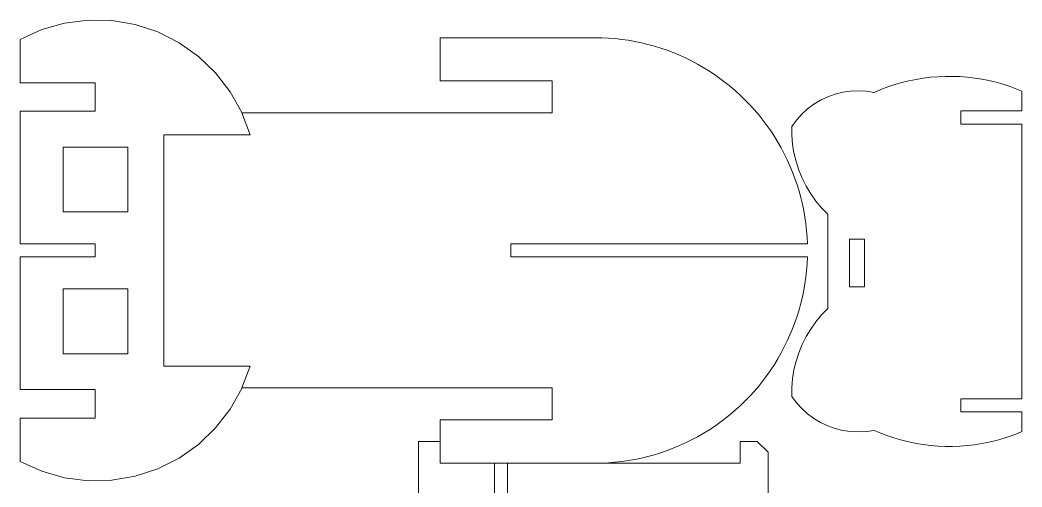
# Model space of a CAD drawing. Header units: millimetres. Extents: x -126 to 126, y -141 to 141.
# Drawn here: x -103.4 to 126.1, y 33.7 to 140.6 of the extents above; entities that cross this region are included whole.
import ezdxf

# ---------------------------------------------------------------- set-up
doc = ezdxf.new("R2010")
doc.units = ezdxf.units.MM
doc.header["$MEASUREMENT"] = 0

msp = doc.modelspace()

# ---------------------------------------------------------------- linework, layer by layer
at = {"lineweight": 9}
for points in [[(-93.2434, 139.8937), (-93.2434, 139.8937), (-87.8458, 140.5916), (-87.8458, 140.5916)], [(-87.8458, 140.5916), (-87.8458, 140.5916), (-82.4045, 140.4807), (-82.4045, 140.4807)], [(-82.4045, 140.4807), (-82.4045, 140.4807), (-77.0397, 139.5637), (-77.0397, 139.5637)], [(-103.4342, 136.1512), (-103.4342, 136.1512), (-98.478, 138.4026), (-98.478, 138.4026)], [(-98.478, 138.4026), (-98.478, 138.4026), (-93.2434, 139.8937), (-93.2434, 139.8937)], [(-77.0397, 139.5637), (-77.0397, 139.5637), (-71.8699, 137.8606), (-71.8699, 137.8606)], [(-71.8699, 137.8606), (-71.8699, 137.8606), (-67.0094, 135.4092), (-67.0094, 135.4092)], [(-103.4342, 136.1512), (-103.4342, 136.1512), (-103.4342, 126.2526), (-103.4342, 126.2526)], [(-67.0094, 135.4092), (-67.0094, 135.4092), (-62.5654, 132.2636), (-62.5654, 132.2636)], [(-7.2349, 136.5471), (-7.2349, 136.5471), (-7.2349, 126.6485), (-7.2349, 126.6485)], [(28.2809, 136.5471), (28.2809, 136.5471), (-7.2349, 136.5471), (-7.2349, 136.5471)], [(28.2809, 136.5471), (28.2809, 136.5471), (29.8089, 136.5231), (29.8089, 136.5231)], [(29.8089, 136.5231), (29.8089, 136.5231), (31.3353, 136.4511), (31.3353, 136.4511)], [(31.3353, 136.4511), (31.3353, 136.4511), (32.8587, 136.331), (32.8587, 136.331)], [(32.8587, 136.331), (32.8587, 136.331), (34.3776, 136.1631), (34.3776, 136.1631)], [(34.3776, 136.1631), (34.3776, 136.1631), (35.8905, 135.9476), (35.8905, 135.9476)], [(35.8905, 135.9476), (35.8905, 135.9476), (37.3959, 135.6845), (37.3959, 135.6845)], [(37.3959, 135.6845), (37.3959, 135.6845), (38.8922, 135.3743), (38.8922, 135.3743)], [(38.8922, 135.3743), (38.8922, 135.3743), (40.3781, 135.0171), (40.3781, 135.0171)], [(40.3781, 135.0171), (40.3781, 135.0171), (41.8521, 134.6134), (41.8521, 134.6134)], [(41.8521, 134.6134), (41.8521, 134.6134), (43.3126, 134.1636), (43.3126, 134.1636)], [(43.3126, 134.1636), (43.3126, 134.1636), (44.7584, 133.668), (44.7584, 133.668)], [(44.7584, 133.668), (44.7584, 133.668), (46.1878, 133.1272), (46.1878, 133.1272)], [(46.1878, 133.1272), (46.1878, 133.1272), (47.5996, 132.5417), (47.5996, 132.5417)], [(-62.5654, 132.2636), (-62.5654, 132.2636), (-58.6362, 128.4933), (-58.6362, 128.4933)], [(47.5996, 132.5417), (47.5996, 132.5417), (48.9923, 131.9122), (48.9923, 131.9122)], [(48.9923, 131.9122), (48.9923, 131.9122), (50.3646, 131.239), (50.3646, 131.239)], [(50.3646, 131.239), (50.3646, 131.239), (51.7151, 130.5232), (51.7151, 130.5232)], [(51.7151, 130.5232), (51.7151, 130.5232), (53.0425, 129.7651), (53.0425, 129.7651)], [(53.0425, 129.7651), (53.0425, 129.7651), (54.3455, 128.9658), (54.3455, 128.9658)], [(54.3455, 128.9658), (54.3455, 128.9658), (55.6226, 128.1257), (55.6226, 128.1257)], [(-103.4342, 126.2526), (-103.4342, 126.2526), (-86.231, 126.2526), (-86.231, 126.2526)], [(-86.231, 126.2526), (-86.231, 126.2526), (-86.231, 119.7195), (-86.231, 119.7195)], [(-58.6362, 128.4933), (-58.6362, 128.4933), (-55.3086, 124.1816), (-55.3086, 124.1816)], [(18.471, 126.6485), (18.471, 126.6485), (-7.2349, 126.6485), (-7.2349, 126.6485)], [(18.471, 119.3235), (18.471, 119.3235), (18.471, 126.6485), (18.471, 126.6485)], [(55.6226, 128.1257), (55.6226, 128.1257), (56.8728, 127.246), (56.8728, 127.246)], [(56.8728, 127.246), (56.8728, 127.246), (58.0949, 126.3274), (58.0949, 126.3274)], [(58.0949, 126.3274), (58.0949, 126.3274), (59.2875, 125.3709), (59.2875, 125.3709)], [(96.9085, 125.7982), (96.9085, 125.7982), (98.522, 126.2646), (98.522, 126.2646)], [(98.522, 126.2646), (98.522, 126.2646), (100.1526, 126.6665), (100.1526, 126.6665)], [(100.1526, 126.6665), (100.1526, 126.6665), (101.7979, 127.0034), (101.7979, 127.0034)], [(101.7979, 127.0034), (101.7979, 127.0034), (103.4553, 127.2746), (103.4553, 127.2746)], [(103.4553, 127.2746), (103.4553, 127.2746), (105.1221, 127.4798), (105.1221, 127.4798)], [(105.1221, 127.4798), (105.1221, 127.4798), (106.7956, 127.6187), (106.7956, 127.6187)], [(106.7956, 127.6187), (106.7956, 127.6187), (108.4734, 127.691), (108.4734, 127.691)], [(108.4734, 127.691), (108.4734, 127.691), (110.1527, 127.6965), (110.1527, 127.6965)], [(110.1527, 127.6965), (110.1527, 127.6965), (111.831, 127.6353), (111.831, 127.6353)], [(111.831, 127.6353), (111.831, 127.6353), (113.5054, 127.5076), (113.5054, 127.5076)], [(113.5054, 127.5076), (113.5054, 127.5076), (115.1735, 127.3134), (115.1735, 127.3134)], [(115.1735, 127.3134), (115.1735, 127.3134), (116.8326, 127.0531), (116.8326, 127.0531)], [(116.8326, 127.0531), (116.8326, 127.0531), (118.48, 126.7272), (118.48, 126.7272)], [(118.48, 126.7272), (118.48, 126.7272), (120.1133, 126.336), (120.1133, 126.336)], [(120.1133, 126.336), (120.1133, 126.336), (121.7298, 125.8804), (121.7298, 125.8804)], [(-52.6561, 119.4237), (-52.6561, 119.4237), (-55.3086, 124.1816), (-55.3086, 124.1816)], [(59.2875, 125.3709), (59.2875, 125.3709), (60.4494, 124.3773), (60.4494, 124.3773)], [(60.4494, 124.3773), (60.4494, 124.3773), (61.5797, 123.3476), (61.5797, 123.3476)], [(83.2752, 123.6097), (83.2752, 123.6097), (85.026, 124.0433), (85.026, 124.0433)], [(85.026, 124.0433), (85.026, 124.0433), (86.8109, 124.3027), (86.8109, 124.3027)], [(86.8109, 124.3027), (86.8109, 124.3027), (88.6126, 124.3855), (88.6126, 124.3855)], [(88.6126, 124.3855), (88.6126, 124.3855), (90.4137, 124.2911), (90.4137, 124.2911)], [(90.4137, 124.2911), (90.4137, 124.2911), (92.1968, 124.0201), (92.1968, 124.0201)], [(92.1968, 124.0201), (92.1968, 124.0201), (93.7435, 124.675), (93.7435, 124.675)], [(93.7435, 124.675), (93.7435, 124.675), (95.3149, 125.268), (95.3149, 125.268)], [(95.3149, 125.268), (95.3149, 125.268), (96.9085, 125.7982), (96.9085, 125.7982)], [(121.7298, 125.8804), (121.7298, 125.8804), (123.3269, 125.3608), (123.3269, 125.3608)], [(123.3269, 125.3608), (123.3269, 125.3608), (124.9022, 124.7782), (124.9022, 124.7782)], [(124.9022, 124.7782), (124.9022, 124.7782), (126.0577, 124.2979), (126.0577, 124.2979)], [(126.0577, 122.8538), (126.0577, 122.8538), (126.0577, 124.2979), (126.0577, 124.2979)], [(126.0577, 119.7781), (126.0577, 119.7781), (126.0577, 124.2979), (126.0577, 124.2979)], [(61.5797, 123.3476), (61.5797, 123.3476), (62.677, 122.2829), (62.677, 122.2829)], [(62.677, 122.2829), (62.677, 122.2829), (63.7405, 121.1842), (63.7405, 121.1842)], [(78.3933, 121.3145), (78.3933, 121.3145), (79.9427, 122.2387), (79.9427, 122.2387)], [(79.9427, 122.2387), (79.9427, 122.2387), (81.5752, 123.0062), (81.5752, 123.0062)], [(81.5752, 123.0062), (81.5752, 123.0062), (83.2752, 123.6097), (83.2752, 123.6097)], [(-103.4342, 119.7195), (-103.4342, 119.7195), (-103.4342, 89.3305), (-103.4342, 89.3305)], [(-103.4342, 119.7195), (-103.4342, 119.7195), (-86.231, 119.7195), (-86.231, 119.7195)], [(-52.6561, 119.4237), (-52.6561, 119.4237), (-52.6183, 119.3235), (-52.6183, 119.3235)], [(63.7405, 121.1842), (63.7405, 121.1842), (64.7689, 120.0525), (64.7689, 120.0525)], [(64.7689, 120.0525), (64.7689, 120.0525), (65.7614, 118.8892), (65.7614, 118.8892)], [(75.6025, 119.0333), (75.6025, 119.0333), (76.9419, 120.2426), (76.9419, 120.2426)], [(76.9419, 120.2426), (76.9419, 120.2426), (78.3933, 121.3145), (78.3933, 121.3145)], [(112.0183, 119.7781), (112.0183, 119.7781), (126.0577, 119.7781), (126.0577, 119.7781)], [(112.0183, 116.759), (112.0183, 116.759), (112.0183, 119.7781), (112.0183, 119.7781)], [(126.0577, 121.2221), (126.0577, 121.2221), (126.0577, 119.7781), (126.0577, 119.7781)], [(-52.6183, 119.3235), (-52.6183, 119.3235), (-50.7371, 114.3247), (-50.7371, 114.3247)], [(-52.6183, 119.3235), (-52.6183, 119.3235), (18.471, 119.3235), (18.471, 119.3235)], [(65.7614, 118.8892), (65.7614, 118.8892), (66.7168, 117.6952), (66.7168, 117.6952)], [(66.7168, 117.6952), (66.7168, 117.6952), (67.6343, 116.4717), (67.6343, 116.4717)], [(73.3104, 116.2502), (73.3104, 116.2502), (74.3881, 117.6981), (74.3881, 117.6981)], [(74.3881, 117.6981), (74.3881, 117.6981), (75.6025, 119.0333), (75.6025, 119.0333)], [(67.6343, 116.4717), (67.6343, 116.4717), (68.513, 115.22), (68.513, 115.22)], [(68.513, 115.22), (68.513, 115.22), (69.3519, 113.9413), (69.3519, 113.9413)], [(73.3104, 116.2502), (73.3104, 116.2502), (73.3296, 114.2133), (73.3296, 114.2133)], [(126.0577, 116.759), (126.0577, 116.759), (112.0183, 116.759), (112.0183, 116.759)], [(126.0577, 116.759), (126.0577, 116.759), (126.0577, 53.853), (126.0577, 53.853)], [(126.0577, 115.3149), (126.0577, 115.3149), (126.0577, 116.759), (126.0577, 116.759)], [(-70.5109, 61.3668), (-70.5109, 61.3668), (-70.5109, 114.3247), (-70.5109, 114.3247)], [(-70.5109, 114.3247), (-70.5109, 114.3247), (-50.7371, 114.3247), (-50.7371, 114.3247)], [(69.3519, 113.9413), (69.3519, 113.9413), (70.1504, 112.6368), (70.1504, 112.6368)], [(70.1504, 112.6368), (70.1504, 112.6368), (70.9075, 111.3078), (70.9075, 111.3078)], [(73.3296, 114.2133), (73.3296, 114.2133), (73.5037, 112.1839), (73.5037, 112.1839)], [(-78.7169, 111.5035), (-78.7169, 111.5035), (-93.5473, 111.5035), (-93.5473, 111.5035)], [(-93.5473, 96.6556), (-93.5473, 96.6556), (-93.5473, 111.5035), (-93.5473, 111.5035)], [(-78.7169, 96.6556), (-78.7169, 96.6556), (-78.7169, 111.5035), (-78.7169, 111.5035)], [(70.9075, 111.3078), (70.9075, 111.3078), (71.6226, 109.9557), (71.6226, 109.9557)], [(73.5037, 112.1839), (73.5037, 112.1839), (73.8317, 110.1736), (73.8317, 110.1736)], [(73.8317, 110.1736), (73.8317, 110.1736), (74.3118, 108.1941), (74.3118, 108.1941)], [(71.6226, 109.9557), (71.6226, 109.9557), (72.2948, 108.5818), (72.2948, 108.5818)], [(72.2948, 108.5818), (72.2948, 108.5818), (72.9237, 107.1874), (72.9237, 107.1874)], [(74.3118, 108.1941), (74.3118, 108.1941), (74.9411, 106.257), (74.9411, 106.257)], [(72.9237, 107.1874), (72.9237, 107.1874), (73.5084, 105.7739), (73.5084, 105.7739)], [(73.5084, 105.7739), (73.5084, 105.7739), (74.0486, 104.3428), (74.0486, 104.3428)], [(74.9411, 106.257), (74.9411, 106.257), (75.7159, 104.3735), (75.7159, 104.3735)], [(74.0486, 104.3428), (74.0486, 104.3428), (74.5436, 102.8953), (74.5436, 102.8953)], [(75.7159, 104.3735), (75.7159, 104.3735), (76.6317, 102.5547), (76.6317, 102.5547)], [(74.5436, 102.8953), (74.5436, 102.8953), (74.993, 101.433), (74.993, 101.433)], [(74.993, 101.433), (74.993, 101.433), (75.3962, 99.9573), (75.3962, 99.9573)], [(76.6317, 102.5547), (76.6317, 102.5547), (77.6833, 100.8109), (77.6833, 100.8109)], [(75.3962, 99.9573), (75.3962, 99.9573), (75.7529, 98.4696), (75.7529, 98.4696)], [(77.6833, 100.8109), (77.6833, 100.8109), (78.8646, 99.1525), (78.8646, 99.1525)], [(78.8646, 99.1525), (78.8646, 99.1525), (80.1686, 97.5889), (80.1686, 97.5889)], [(-93.5473, 96.6556), (-93.5473, 96.6556), (-78.7169, 96.6556), (-78.7169, 96.6556)], [(75.7529, 98.4696), (75.7529, 98.4696), (76.0628, 96.9715), (76.0628, 96.9715)], [(76.0628, 96.9715), (76.0628, 96.9715), (76.3256, 95.4643), (76.3256, 95.4643)], [(80.1686, 97.5889), (80.1686, 97.5889), (81.5878, 96.1293), (81.5878, 96.1293)], [(76.3256, 95.4643), (76.3256, 95.4643), (76.5408, 93.9497), (76.5408, 93.9497)], [(81.5878, 74.5322), (81.5878, 74.5322), (81.5878, 96.1293), (81.5878, 96.1293)], [(76.5408, 93.9497), (76.5408, 93.9497), (76.7085, 92.429), (76.7085, 92.429)], [(76.7085, 92.429), (76.7085, 92.429), (76.8284, 90.9037), (76.8284, 90.9037)], [(76.8284, 90.9037), (76.8284, 90.9037), (76.9004, 89.3755), (76.9004, 89.3755)], [(86.5313, 90.4126), (86.5313, 90.4126), (89.9917, 90.4126), (89.9917, 90.4126)], [(86.5313, 90.4126), (86.5313, 90.4126), (86.5313, 79.5241), (86.5313, 79.5241)], [(89.9917, 79.5241), (89.9917, 79.5241), (89.9917, 90.4126), (89.9917, 90.4126)], [(-103.4342, 89.3305), (-103.4342, 89.3305), (-86.231, 89.3305), (-86.231, 89.3305)], [(-86.231, 86.3609), (-86.231, 86.3609), (-86.231, 89.3305), (-86.231, 89.3305)], [(9.02, 89.3305), (9.02, 89.3305), (9.02, 86.3609), (9.02, 86.3609)], [(76.9011, 89.3305), (76.9011, 89.3305), (9.02, 89.3305), (9.02, 89.3305)], [(76.9004, 89.3755), (76.9004, 89.3755), (76.9011, 89.3305), (76.9011, 89.3305)], [(-103.4342, 86.3609), (-103.4342, 86.3609), (-86.231, 86.3609), (-86.231, 86.3609)], [(-103.4342, 55.9721), (-103.4342, 55.9721), (-103.4342, 86.3609), (-103.4342, 86.3609)], [(9.02, 86.3609), (9.02, 86.3609), (76.9011, 86.3609), (76.9011, 86.3609)], [(76.9004, 86.316), (76.9004, 86.316), (76.8284, 84.7878), (76.8284, 84.7878)], [(76.9011, 86.3609), (76.9011, 86.3609), (76.9004, 86.316), (76.9004, 86.316)], [(76.7085, 83.2626), (76.7085, 83.2626), (76.5408, 81.7419), (76.5408, 81.7419)], [(76.8284, 84.7878), (76.8284, 84.7878), (76.7085, 83.2626), (76.7085, 83.2626)], [(76.5408, 81.7419), (76.5408, 81.7419), (76.3256, 80.2272), (76.3256, 80.2272)], [(-93.5473, 79.036), (-93.5473, 79.036), (-93.5473, 64.1879), (-93.5473, 64.1879)], [(-93.5473, 79.036), (-93.5473, 79.036), (-78.7169, 79.036), (-78.7169, 79.036)], [(-78.7169, 79.036), (-78.7169, 79.036), (-78.7169, 64.1879), (-78.7169, 64.1879)], [(76.0628, 78.72), (76.0628, 78.72), (75.7529, 77.2219), (75.7529, 77.2219)], [(76.3256, 80.2272), (76.3256, 80.2272), (76.0628, 78.72), (76.0628, 78.72)], [(86.5313, 79.5241), (86.5313, 79.5241), (89.9917, 79.5241), (89.9917, 79.5241)], [(75.3962, 75.7342), (75.3962, 75.7342), (74.993, 74.2585), (74.993, 74.2585)], [(75.7529, 77.2219), (75.7529, 77.2219), (75.3962, 75.7342), (75.3962, 75.7342)], [(74.993, 74.2585), (74.993, 74.2585), (74.5436, 72.7962), (74.5436, 72.7962)], [(80.1686, 73.0726), (80.1686, 73.0726), (81.5878, 74.5322), (81.5878, 74.5322)], [(74.0486, 71.3487), (74.0486, 71.3487), (73.5084, 69.9175), (73.5084, 69.9175)], [(74.5436, 72.7962), (74.5436, 72.7962), (74.0486, 71.3487), (74.0486, 71.3487)], [(77.6833, 69.8505), (77.6833, 69.8505), (78.8646, 71.5091), (78.8646, 71.5091)], [(78.8646, 71.5091), (78.8646, 71.5091), (80.1686, 73.0726), (80.1686, 73.0726)], [(73.5084, 69.9175), (73.5084, 69.9175), (72.9237, 68.5041), (72.9237, 68.5041)], [(76.6317, 68.1068), (76.6317, 68.1068), (77.6833, 69.8505), (77.6833, 69.8505)], [(72.2948, 67.1097), (72.2948, 67.1097), (71.6226, 65.7358), (71.6226, 65.7358)], [(72.9237, 68.5041), (72.9237, 68.5041), (72.2948, 67.1097), (72.2948, 67.1097)], [(75.7159, 66.2879), (75.7159, 66.2879), (76.6317, 68.1068), (76.6317, 68.1068)], [(70.9075, 64.3837), (70.9075, 64.3837), (70.1504, 63.0547), (70.1504, 63.0547)], [(71.6226, 65.7358), (71.6226, 65.7358), (70.9075, 64.3837), (70.9075, 64.3837)], [(74.3118, 62.4673), (74.3118, 62.4673), (74.9411, 64.4045), (74.9411, 64.4045)], [(74.9411, 64.4045), (74.9411, 64.4045), (75.7159, 66.2879), (75.7159, 66.2879)], [(-78.7169, 64.1879), (-78.7169, 64.1879), (-93.5473, 64.1879), (-93.5473, 64.1879)], [(70.1504, 63.0547), (70.1504, 63.0547), (69.3519, 61.7502), (69.3519, 61.7502)], [(73.8317, 60.488), (73.8317, 60.488), (74.3118, 62.4673), (74.3118, 62.4673)], [(-70.5109, 61.3668), (-70.5109, 61.3668), (-50.7371, 61.3668), (-50.7371, 61.3668)], [(-52.6183, 56.368), (-52.6183, 56.368), (-50.7371, 61.3668), (-50.7371, 61.3668)], [(68.513, 60.4715), (68.513, 60.4715), (67.6343, 59.2198), (67.6343, 59.2198)], [(69.3519, 61.7502), (69.3519, 61.7502), (68.513, 60.4715), (68.513, 60.4715)], [(73.5037, 58.4777), (73.5037, 58.4777), (73.8317, 60.488), (73.8317, 60.488)], [(66.7168, 57.9963), (66.7168, 57.9963), (65.7614, 56.8023), (65.7614, 56.8023)], [(67.6343, 59.2198), (67.6343, 59.2198), (66.7168, 57.9963), (66.7168, 57.9963)], [(73.3296, 56.4482), (73.3296, 56.4482), (73.5037, 58.4777), (73.5037, 58.4777)], [(-103.4342, 55.9721), (-103.4342, 55.9721), (-86.231, 55.9721), (-86.231, 55.9721)], [(-86.231, 49.439), (-86.231, 49.439), (-86.231, 55.9721), (-86.231, 55.9721)], [(-55.3086, 51.51), (-55.3086, 51.51), (-52.6561, 56.2679), (-52.6561, 56.2679)], [(-52.6561, 56.2679), (-52.6561, 56.2679), (-52.6183, 56.368), (-52.6183, 56.368)], [(-52.6183, 56.368), (-52.6183, 56.368), (18.471, 56.368), (18.471, 56.368)], [(18.471, 56.368), (18.471, 56.368), (18.471, 49.043), (18.471, 49.043)], [(64.7689, 55.6389), (64.7689, 55.6389), (63.7405, 54.5074), (63.7405, 54.5074)], [(65.7614, 56.8023), (65.7614, 56.8023), (64.7689, 55.6389), (64.7689, 55.6389)], [(73.3104, 54.4113), (73.3104, 54.4113), (73.3296, 56.4482), (73.3296, 56.4482)], [(126.0577, 55.297), (126.0577, 55.297), (126.0577, 53.853), (126.0577, 53.853)], [(62.677, 53.4086), (62.677, 53.4086), (61.5797, 52.3439), (61.5797, 52.3439)], [(63.7405, 54.5074), (63.7405, 54.5074), (62.677, 53.4086), (62.677, 53.4086)], [(73.3104, 54.4113), (73.3104, 54.4113), (74.3881, 52.9633), (74.3881, 52.9633)], [(74.3881, 52.9633), (74.3881, 52.9633), (75.6025, 51.6283), (75.6025, 51.6283)], [(112.0183, 50.8834), (112.0183, 50.8834), (112.0183, 53.853), (112.0183, 53.853)], [(112.0183, 53.853), (112.0183, 53.853), (126.0577, 53.853), (126.0577, 53.853)], [(-58.6362, 47.1982), (-58.6362, 47.1982), (-55.3086, 51.51), (-55.3086, 51.51)], [(60.4494, 51.3143), (60.4494, 51.3143), (59.2875, 50.3207), (59.2875, 50.3207)], [(61.5797, 52.3439), (61.5797, 52.3439), (60.4494, 51.3143), (60.4494, 51.3143)], [(75.6025, 51.6283), (75.6025, 51.6283), (76.9419, 50.4189), (76.9419, 50.4189)], [(126.0577, 50.8834), (126.0577, 50.8834), (112.0183, 50.8834), (112.0183, 50.8834)], [(126.0577, 46.3636), (126.0577, 46.3636), (126.0577, 50.8834), (126.0577, 50.8834)], [(126.0577, 49.4394), (126.0577, 49.4394), (126.0577, 50.8834), (126.0577, 50.8834)], [(-103.4342, 49.439), (-103.4342, 49.439), (-103.4342, 39.5402), (-103.4342, 39.5402)], [(-103.4342, 49.439), (-103.4342, 49.439), (-86.231, 49.439), (-86.231, 49.439)], [(-7.2362, 44.0936), (-7.2362, 44.0936), (-7.2349, 49.043), (-7.2349, 49.043)], [(18.471, 49.043), (18.471, 49.043), (-7.2349, 49.043), (-7.2349, 49.043)], [(56.8728, 48.4455), (56.8728, 48.4455), (55.6226, 47.5658), (55.6226, 47.5658)], [(58.0949, 49.364), (58.0949, 49.364), (56.8728, 48.4455), (56.8728, 48.4455)], [(58.0949, 49.364), (58.0949, 49.364), (59.2875, 50.3207), (59.2875, 50.3207)], [(76.9419, 50.4189), (76.9419, 50.4189), (78.3933, 49.3469), (78.3933, 49.3469)], [(78.3933, 49.3469), (78.3933, 49.3469), (79.9427, 48.4227), (79.9427, 48.4227)], [(79.9427, 48.4227), (79.9427, 48.4227), (81.5752, 47.6552), (81.5752, 47.6552)], [(-62.5654, 43.4279), (-62.5654, 43.4279), (-58.6362, 47.1982), (-58.6362, 47.1982)], [(53.0425, 45.9264), (53.0425, 45.9264), (51.7151, 45.1684), (51.7151, 45.1684)], [(54.3455, 46.7258), (54.3455, 46.7258), (53.0425, 45.9264), (53.0425, 45.9264)], [(55.6226, 47.5658), (55.6226, 47.5658), (54.3455, 46.7258), (54.3455, 46.7258)], [(81.5752, 47.6552), (81.5752, 47.6552), (83.2752, 47.0518), (83.2752, 47.0518)], [(83.2752, 47.0518), (83.2752, 47.0518), (85.026, 46.6182), (85.026, 46.6182)], [(85.026, 46.6182), (85.026, 46.6182), (86.8109, 46.3587), (86.8109, 46.3587)], [(86.8109, 46.3587), (86.8109, 46.3587), (88.6126, 46.2759), (88.6126, 46.2759)], [(88.6126, 46.2759), (88.6126, 46.2759), (90.4137, 46.3705), (90.4137, 46.3705)], [(90.4137, 46.3705), (90.4137, 46.3705), (92.1968, 46.6414), (92.1968, 46.6414)], [(92.1968, 46.6414), (92.1968, 46.6414), (93.7435, 45.9864), (93.7435, 45.9864)], [(93.7435, 45.9864), (93.7435, 45.9864), (95.3149, 45.3935), (95.3149, 45.3935)], [(124.9022, 45.8833), (124.9022, 45.8833), (126.0577, 46.3636), (126.0577, 46.3636)], [(126.0577, 47.8076), (126.0577, 47.8076), (126.0577, 46.3636), (126.0577, 46.3636)], [(-7.2362, 44.0936), (-7.2362, 44.0936), (-12.1796, 44.0924), (-12.1796, 44.0924)], [(-12.1796, 44.0924), (-12.1796, 44.0924), (-12.1737, 21.614), (-12.1737, 21.614)], [(-7.2362, 44.0936), (-7.2362, 44.0936), (-7.2349, 39.1443), (-7.2349, 39.1443)], [(48.9923, 43.7794), (48.9923, 43.7794), (47.5996, 43.1498), (47.5996, 43.1498)], [(50.3646, 44.4525), (50.3646, 44.4525), (48.9923, 43.7794), (48.9923, 43.7794)], [(51.7151, 45.1684), (51.7151, 45.1684), (50.3646, 44.4525), (50.3646, 44.4525)], [(61.4776, 44.1118), (61.4776, 44.1118), (65.4324, 44.1129), (65.4324, 44.1129)], [(61.4789, 39.1625), (61.4789, 39.1625), (61.4776, 44.1118), (61.4776, 44.1118)], [(65.4324, 44.1129), (65.4324, 44.1129), (67.9048, 41.6389), (67.9048, 41.6389)], [(95.3149, 45.3935), (95.3149, 45.3935), (96.9085, 44.8634), (96.9085, 44.8634)], [(96.9085, 44.8634), (96.9085, 44.8634), (98.522, 44.397), (98.522, 44.397)], [(98.522, 44.397), (98.522, 44.397), (100.1526, 43.995), (100.1526, 43.995)], [(100.1526, 43.995), (100.1526, 43.995), (101.7979, 43.6581), (101.7979, 43.6581)], [(101.7979, 43.6581), (101.7979, 43.6581), (103.4553, 43.3868), (103.4553, 43.3868)], [(115.1735, 43.3481), (115.1735, 43.3481), (116.8326, 43.6083), (116.8326, 43.6083)], [(116.8326, 43.6083), (116.8326, 43.6083), (118.48, 43.9343), (118.48, 43.9343)], [(118.48, 43.9343), (118.48, 43.9343), (120.1133, 44.3254), (120.1133, 44.3254)], [(120.1133, 44.3254), (120.1133, 44.3254), (121.7298, 44.7811), (121.7298, 44.7811)], [(121.7298, 44.7811), (121.7298, 44.7811), (123.3269, 45.3007), (123.3269, 45.3007)], [(123.3269, 45.3007), (123.3269, 45.3007), (124.9022, 45.8833), (124.9022, 45.8833)], [(-67.0094, 40.2823), (-67.0094, 40.2823), (-62.5654, 43.4279), (-62.5654, 43.4279)], [(43.3126, 41.528), (43.3126, 41.528), (41.8521, 41.0781), (41.8521, 41.0781)], [(44.7584, 42.0235), (44.7584, 42.0235), (43.3126, 41.528), (43.3126, 41.528)], [(46.1878, 42.5643), (46.1878, 42.5643), (44.7584, 42.0235), (44.7584, 42.0235)], [(47.5996, 43.1498), (47.5996, 43.1498), (46.1878, 42.5643), (46.1878, 42.5643)], [(67.9048, 41.6389), (67.9048, 41.6389), (67.9097, 23.0294), (67.9097, 23.0294)], [(103.4553, 43.3868), (103.4553, 43.3868), (105.1221, 43.1816), (105.1221, 43.1816)], [(105.1221, 43.1816), (105.1221, 43.1816), (106.7956, 43.0428), (106.7956, 43.0428)], [(106.7956, 43.0428), (106.7956, 43.0428), (108.4734, 42.9705), (108.4734, 42.9705)], [(108.4734, 42.9705), (108.4734, 42.9705), (110.1527, 42.9649), (110.1527, 42.9649)], [(110.1527, 42.9649), (110.1527, 42.9649), (111.831, 43.0261), (111.831, 43.0261)], [(111.831, 43.0261), (111.831, 43.0261), (113.5054, 43.1539), (113.5054, 43.1539)], [(113.5054, 43.1539), (113.5054, 43.1539), (115.1735, 43.3481), (115.1735, 43.3481)], [(-103.4342, 39.5402), (-103.4342, 39.5402), (-98.478, 37.2888), (-98.478, 37.2888)], [(-71.8699, 37.831), (-71.8699, 37.831), (-67.0094, 40.2823), (-67.0094, 40.2823)], [(5.2226, 39.1476), (5.2226, 39.1476), (-7.2349, 39.1443), (-7.2349, 39.1443)], [(6.665, 39.148), (6.665, 39.148), (5.2226, 39.1476), (5.2226, 39.1476)], [(5.2226, 39.1476), (5.2226, 39.1476), (5.2269, 23.0128), (5.2269, 23.0128)], [(6.665, 39.148), (6.665, 39.148), (6.7464, 39.1487), (6.7464, 39.1487)], [(6.7464, 39.1487), (6.7464, 39.1487), (8.1887, 39.1484), (8.1887, 39.1484)], [(8.1929, 23.0136), (8.1929, 23.0136), (8.1887, 39.1484), (8.1887, 39.1484)], [(8.1887, 39.1484), (8.1887, 39.1484), (28.2809, 39.1443), (28.2809, 39.1443)], [(29.8089, 39.1684), (29.8089, 39.1684), (28.2809, 39.1443), (28.2809, 39.1443)], [(31.3353, 39.2405), (31.3353, 39.2405), (29.8089, 39.1684), (29.8089, 39.1684)], [(61.4789, 39.1625), (61.4789, 39.1625), (29.8089, 39.1684), (29.8089, 39.1684)], [(32.8587, 39.3605), (32.8587, 39.3605), (31.3353, 39.2405), (31.3353, 39.2405)], [(34.3776, 39.5283), (34.3776, 39.5283), (32.8587, 39.3605), (32.8587, 39.3605)], [(35.8905, 39.7439), (35.8905, 39.7439), (34.3776, 39.5283), (34.3776, 39.5283)], [(37.3959, 40.007), (37.3959, 40.007), (35.8905, 39.7439), (35.8905, 39.7439)], [(38.8922, 40.3173), (38.8922, 40.3173), (37.3959, 40.007), (37.3959, 40.007)], [(40.3781, 40.6743), (40.3781, 40.6743), (38.8922, 40.3173), (38.8922, 40.3173)], [(41.8521, 41.0781), (41.8521, 41.0781), (40.3781, 40.6743), (40.3781, 40.6743)], [(-98.478, 37.2888), (-98.478, 37.2888), (-93.2434, 35.7978), (-93.2434, 35.7978)], [(-77.0397, 36.1279), (-77.0397, 36.1279), (-71.8699, 37.831), (-71.8699, 37.831)], [(-93.2434, 35.7978), (-93.2434, 35.7978), (-87.8458, 35.1), (-87.8458, 35.1)], [(-87.8458, 35.1), (-87.8458, 35.1), (-82.4045, 35.2108), (-82.4045, 35.2108)], [(-82.4045, 35.2108), (-82.4045, 35.2108), (-77.0397, 36.1279), (-77.0397, 36.1279)]]:
    msp.add_open_spline(points, degree=3, dxfattribs=at)

doc.saveas('drawing.dxf')
